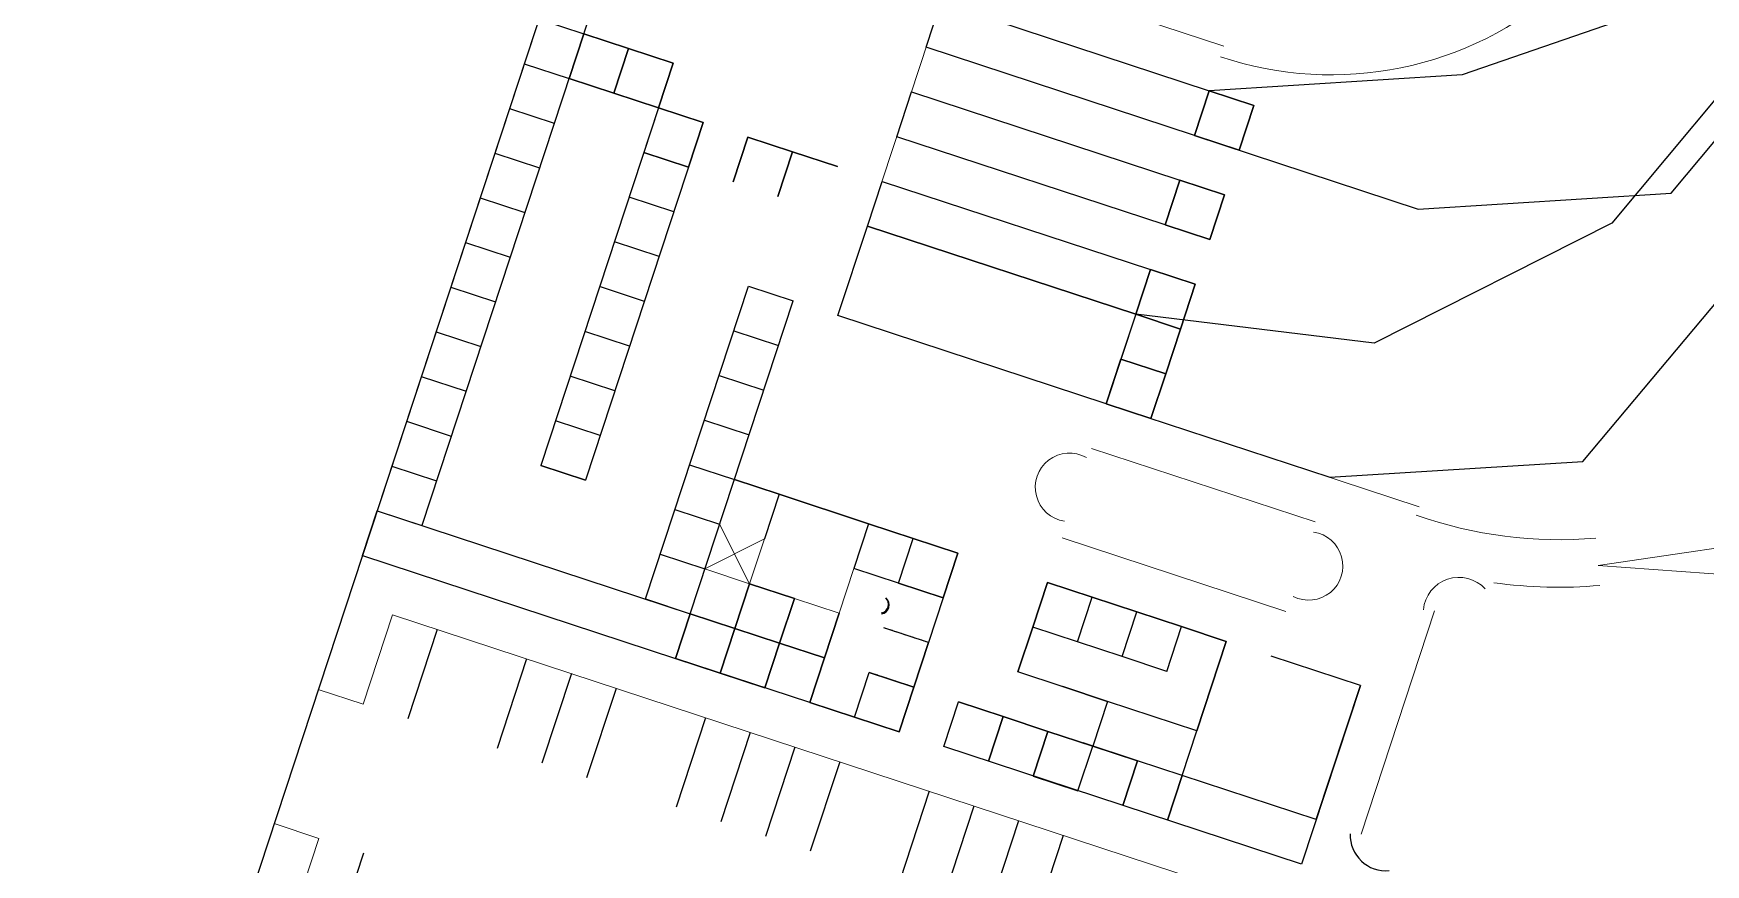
# Model space of a CAD drawing. Header units: metres. Extents: x 2 to 659295185, y -28 to 1124222152.
# Drawn here: x 654342.6 to 654412.9, y 1123579.4 to 1123614.4 of the extents above; entities that cross this region are included whole.
import ezdxf

# ---------------------------------------------------------------- set-up
doc = ezdxf.new("R2010")
doc.units = ezdxf.units.M
doc.header["$MEASUREMENT"] = 0
doc.linetypes.add('ACAD_ISO03W100', pattern=[30, 12, -18])
doc.linetypes.add('CENTER2', pattern=[1.125, 0.75, -0.125, 0.125, -0.125])
doc.layers.get('0').update_dxf_attribs({"linetype": 'CONTINUOUS'})
for name, color, linetype in [('000PAREDES', 2, 'CONTINUOUS'), ('Canal de Riego', 5, 'CONTINUOUS'), ('EJES', 7, 'CENTER2'), ('Estructura', 1, 'CONTINUOUS'), ('Gabetero', 8, 'CONTINUOUS'), ('PARED', 7, 'CONTINUOUS'), ('PUERTAS', 8, 'CONTINUOUS'), ('SANIT', 8, 'CONTINUOUS'), ('TABIQUE', 6, 'CONTINUOUS'), ('Textura', 8, 'CONTINUOUS'), ('TEXTURA PISO', 251, 'CONTINUOUS'), ('TRAMA-PISO', 8, 'CONTINUOUS'), ('Vista 1', 4, 'CONTINUOUS'), ('vista1', 3, 'CONTINUOUS')]:
    doc.layers.add(name, color=color, linetype=linetype)
doc.layers.add('acera', color=32, linetype='CONTINUOUS', lineweight=20)
doc.layers.add('muebles', color=9, linetype='CONTINUOUS', lineweight=0)

msp = doc.modelspace()

# ---------------------------------------------------------------- linework, layer by layer
for points in [[(654379.4631, 1123618.1782), (654383.8224, 1123631.4271), (654370.6589, 1123635.7582), (654356.4, 1123592.4213), (654369.5635, 1123588.0902)], [(654370.1822, 1123589.9707), (654374.5133, 1123603.1342)]]:
    msp.add_lwpolyline(points)
at = {"flags": 128}
for points in [[(654370.6589, 1123635.7582), (654357.0187, 1123594.3018)], [(654372.5394, 1123635.1395), (654358.8992, 1123593.683)], [(654363.8247, 1123614.9873), (654365.7052, 1123614.3685)], [(654363.8247, 1123614.9873), (654365.7052, 1123614.3685)], [(654365.7052, 1123614.3685), (654365.0865, 1123612.488)], [(654369.4662, 1123613.1311), (654367.5857, 1123613.7498)], [(654367.5857, 1123613.7498), (654369.4662, 1123613.1311)], [(654363.206, 1123613.1068), (654365.0865, 1123612.488)], [(654363.206, 1123613.1068), (654365.0865, 1123612.488)], [(654362.5873, 1123611.2263), (654364.4678, 1123610.6075)], [(654368.8475, 1123611.2506), (654363.8977, 1123596.2066)], [(654368.8475, 1123611.2506), (654363.8977, 1123596.2066)], [(654368.8475, 1123611.2506), (654363.8977, 1123596.2066)], [(654368.8475, 1123611.2506), (654370.728, 1123610.6319)], [(654370.728, 1123610.6319), (654365.7782, 1123595.5879)], [(654361.9685, 1123609.3458), (654363.849, 1123608.727)], [(654361.9685, 1123609.3458), (654363.849, 1123608.727)], [(654370.1093, 1123608.7514), (654368.2288, 1123609.3701)], [(654370.1093, 1123608.7514), (654368.2288, 1123609.3701)], [(654361.3498, 1123607.4653), (654363.2303, 1123606.8465)], [(654369.4905, 1123606.8709), (654367.61, 1123607.4896)], [(654369.4905, 1123606.8709), (654367.61, 1123607.4896)], [(654360.7311, 1123605.5848), (654362.6116, 1123604.966)], [(654360.7311, 1123605.5848), (654362.6116, 1123604.966)], [(654368.8718, 1123604.9904), (654366.9913, 1123605.6091)], [(654360.1124, 1123603.7043), (654361.9929, 1123603.0855)], [(654368.2531, 1123603.1099), (654366.3726, 1123603.7286)], [(654368.2531, 1123603.1099), (654366.3726, 1123603.7286)], [(654368.3017, 1123590.5894), (654372.6328, 1123603.7529)], [(654372.6328, 1123603.7529), (654374.5133, 1123603.1342)], [(654370.1822, 1123589.9707), (654374.5133, 1123603.1342)], [(654359.4936, 1123601.8238), (654361.3741, 1123601.205)], [(654359.4936, 1123601.8238), (654361.3741, 1123601.205)], [(654367.6344, 1123601.2294), (654365.7539, 1123601.8481)], [(654372.0141, 1123601.8724), (654373.8946, 1123601.2537)], [(654358.8749, 1123599.9433), (654360.7554, 1123599.3245)], [(654367.0156, 1123599.3489), (654365.1351, 1123599.9676)], [(654367.0156, 1123599.3489), (654365.1351, 1123599.9676)], [(654371.3954, 1123599.9919), (654373.2759, 1123599.3732)], [(654371.3954, 1123599.9919), (654373.2759, 1123599.3732)], [(654358.2562, 1123598.0628), (654360.1367, 1123597.444)], [(654358.2562, 1123598.0628), (654360.1367, 1123597.444)], [(654366.3969, 1123597.4684), (654364.5164, 1123598.0871)], [(654370.7766, 1123598.1114), (654372.6571, 1123597.4927)], [(654357.6374, 1123596.1823), (654359.5179, 1123595.5635)], [(654363.8977, 1123596.2066), (654365.7782, 1123595.5879)], [(654365.7782, 1123595.5879), (654363.8977, 1123596.2066)], [(654370.1579, 1123596.2309), (654372.0384, 1123595.6122)], [(654370.1579, 1123596.2309), (654372.0384, 1123595.6122)], [(654357.0187, 1123594.3018), (654370.1822, 1123589.9707)], [(654357.0187, 1123594.3018), (654358.8992, 1123593.683)], [(654369.5392, 1123594.3504), (654371.4197, 1123593.7317)], [(654368.9204, 1123592.4699), (654370.8009, 1123591.8512)], [(654368.9204, 1123592.4699), (654370.8009, 1123591.8512)], [(654368.3017, 1123590.5894), (654370.1822, 1123589.9707)], [(654369.5635, 1123588.0902), (654370.1822, 1123589.9707), (654369.5635, 1123588.0902), (654370.1822, 1123589.9707)], [(654380.2034, 1123588.7575), (654378.3229, 1123589.3763)], [(654380.2034, 1123588.7575), (654378.3229, 1123589.3763)], [(654380.2034, 1123588.7575), (654378.3229, 1123589.3763)], [(654379.5847, 1123586.877), (654377.7042, 1123587.4958)], [(654379.5847, 1123586.877), (654377.7042, 1123587.4958)], [(654379.5847, 1123586.877), (654377.7042, 1123587.4958)]]:
    msp.add_lwpolyline(points, dxfattribs=at)
for points in [[(654365.7052, 1123614.3685), (654365.0865, 1123612.488)], [(654365.0865, 1123612.488), (654365.7052, 1123614.3685)], [(654367.5857, 1123613.7498), (654366.967, 1123611.8693), (654365.0865, 1123612.488), (654365.7052, 1123614.3685)], [(654367.5857, 1123613.7498), (654365.7052, 1123614.3685), (654367.5857, 1123613.7498)], [(654367.5857, 1123613.7498), (654365.7052, 1123614.3685), (654367.5857, 1123613.7498)], [(654367.5857, 1123613.7498), (654366.967, 1123611.8693), (654367.5857, 1123613.7498)], [(654367.5857, 1123613.7498), (654366.967, 1123611.8693), (654367.5857, 1123613.7498), (654366.967, 1123611.8693), (654367.5857, 1123613.7498), (654366.967, 1123611.8693), (654367.5857, 1123613.7498)], [(654367.5857, 1123613.7498), (654366.967, 1123611.8693)], [(654366.967, 1123611.8693), (654367.5857, 1123613.7498)], [(654366.967, 1123611.8693), (654367.5857, 1123613.7498), (654366.967, 1123611.8693), (654367.5857, 1123613.7498)], [(654366.967, 1123611.8693), (654367.5857, 1123613.7498)], [(654367.5857, 1123613.7498), (654366.967, 1123611.8693), (654367.5857, 1123613.7498), (654366.967, 1123611.8693), (654367.5857, 1123613.7498)], [(654367.5857, 1123613.7498), (654366.967, 1123611.8693), (654367.5857, 1123613.7498)], [(654366.967, 1123611.8693), (654367.5857, 1123613.7498), (654366.967, 1123611.8693)], [(654366.967, 1123611.8693), (654367.5857, 1123613.7498), (654366.967, 1123611.8693), (654367.5857, 1123613.7498)], [(654366.967, 1123611.8693), (654367.5857, 1123613.7498), (654366.967, 1123611.8693)], [(654366.967, 1123611.8693), (654367.5857, 1123613.7498), (654366.967, 1123611.8693)], [(654367.5857, 1123613.7498), (654366.967, 1123611.8693), (654367.5857, 1123613.7498), (654366.967, 1123611.8693)], [(654367.5857, 1123613.7498), (654366.967, 1123611.8693), (654367.5857, 1123613.7498)], [(654366.967, 1123611.8693), (654367.5857, 1123613.7498)], [(654367.5857, 1123613.7498), (654366.967, 1123611.8693), (654367.5857, 1123613.7498)], [(654368.8475, 1123611.2506), (654369.4662, 1123613.1311)], [(654366.967, 1123611.8693), (654365.0865, 1123612.488), (654366.967, 1123611.8693)], [(654366.967, 1123611.8693), (654365.0865, 1123612.488), (654366.967, 1123611.8693)], [(654368.8475, 1123611.2506), (654366.967, 1123611.8693), (654368.8475, 1123611.2506)], [(654370.728, 1123610.6319), (654368.8475, 1123611.2506), (654368.2288, 1123609.3701), (654370.1093, 1123608.7514)], [(654370.1093, 1123608.7514), (654370.728, 1123610.6319)], [(654374.489, 1123609.3944), (654372.6085, 1123610.0131), (654371.9898, 1123608.1326), (654372.6085, 1123610.0131), (654371.9898, 1123608.1326), (654372.6085, 1123610.0131)], [(654372.6085, 1123610.0131), (654374.489, 1123609.3944)], [(654372.6085, 1123610.0131), (654374.489, 1123609.3944)], [(654372.6085, 1123610.0131), (654374.489, 1123609.3944)], [(654374.489, 1123609.3944), (654372.6085, 1123610.0131)], [(654374.489, 1123609.3944), (654372.6085, 1123610.0131)], [(654372.6085, 1123610.0131), (654374.489, 1123609.3944)], [(654374.489, 1123609.3944), (654372.6085, 1123610.0131)], [(654374.489, 1123609.3944), (654372.6085, 1123610.0131)], [(654374.489, 1123609.3944), (654372.6085, 1123610.0131)], [(654374.489, 1123609.3944), (654372.6085, 1123610.0131)], [(654368.2288, 1123609.3701), (654370.1093, 1123608.7514)], [(654373.8703, 1123607.5139), (654374.489, 1123609.3944)], [(654374.489, 1123609.3944), (654373.8703, 1123607.5139)], [(654373.8703, 1123607.5139), (654374.489, 1123609.3944)], [(654376.3695, 1123608.7757), (654374.489, 1123609.3944)], [(654374.489, 1123609.3944), (654376.3695, 1123608.7757)], [(654369.5635, 1123588.0902), (654370.1822, 1123589.9707)]]:
    msp.add_lwpolyline(points, close=True, dxfattribs=at)
for centre, radius, start, end in [((654378.1663, 1123590.3631), 0.3583, 279.0176, 49.053571), ((654378.1751, 1123590.3332), 0.375, 278.783613, 50.305384)]:
    msp.add_arc(centre, radius, start, end)
at = {"layer": '000PAREDES'}
msp.add_lwpolyline([(654356.4, 1123592.4213), (654307.436, 1123443.6054), (654111.6931, 1123508.0095), (654238.7295, 1123894.1102), (654434.4724, 1123829.7061), (654384.8897, 1123679.0097)], dxfattribs=at)
at = {"layer": 'acera'}
for points in [[(654400.8403, 1123594.472), (654376.3938, 1123602.5154), (654381.3436, 1123617.5594), (654392.6266, 1123613.8471)], [(654357.6618, 1123589.9221), (654357.043, 1123588.0416), (654356.4243, 1123586.1611), (654354.5438, 1123586.7798)], [(654352.6876, 1123581.1383), (654354.5681, 1123580.5196), (654353.9494, 1123578.6391), (654352.7119, 1123574.8781)]]:
    msp.add_lwpolyline(points, dxfattribs=at)
at = {"layer": 'acera', "flags": 128}
for points in [[(654387.0581, 1123596.9226), (654396.4606, 1123593.8289)], [(654385.8206, 1123593.1616), (654395.2231, 1123590.0679)], [(654408.3623, 1123591.997), (654417.1218, 1123593.2831)], [(654408.3623, 1123591.997), (654416.503, 1123591.4026)], [(654373.9432, 1123588.7332), (654374.5619, 1123590.6137)], [(654373.9432, 1123588.7332), (654374.5619, 1123590.6137)], [(654374.5619, 1123590.6137), (654376.4424, 1123589.995)], [(654374.5619, 1123590.6137), (654376.4424, 1123589.995)], [(654374.5619, 1123590.6137), (654376.4424, 1123589.995)], [(654374.5619, 1123590.6137), (654376.4424, 1123589.995)], [(654398.3897, 1123580.6897), (654401.4833, 1123590.0922)], [(654431.0867, 1123565.7635), (654357.6618, 1123589.9221)], [(654373.9432, 1123588.7332), (654375.8237, 1123588.1145)], [(654373.9432, 1123588.7332), (654375.8237, 1123588.1145)], [(654373.9432, 1123588.7332), (654375.8237, 1123588.1145)]]:
    msp.add_lwpolyline(points, dxfattribs=at)
at = {"layer": 'acera'}
for centre, radius, start, end in [((654397.1396, 1123627.271), 14.6323, 251.418213, 72.122352), ((654386.1299, 1123595.288), 1.4386, 60.409623, 261.725654), ((654406.717, 1123611.0835), 18, 250.517573, 274.926827), ((654396.1888, 1123591.9783), 1.4386, 243.184501, 81.644775), ((654402.5089, 1123589.9993), 1.5, 42.591066, 174.822753), ((654406.717, 1123611.0835), 20, 262.109255, 274.926827)]:
    msp.add_arc(centre, radius, start, end, dxfattribs=at)
at = {"layer": 'Canal de Riego'}
for points in [[(654365.7052, 1123614.3685), (654365.0865, 1123612.488)], [(654376.3695, 1123608.7757), (654374.489, 1123609.3944)]]:
    msp.add_lwpolyline(points, dxfattribs=at)
at = {"layer": 'EJES', "linetype": 'ACAD_ISO03W100', "ltscale": 0.002, "flags": 128}
for points in [[(654380.2034, 1123588.7575), (654378.3229, 1123589.3763)], [(654379.5847, 1123586.877), (654377.7042, 1123587.4958)]]:
    msp.add_lwpolyline(points, dxfattribs=at)
at = {"layer": 'Estructura', "flags": 128}
for points in [[(654356.4, 1123592.4213), (654357.0187, 1123594.3018)], [(654380.8222, 1123590.638), (654378.9417, 1123591.2568)], [(654388.9629, 1123590.0436), (654387.0824, 1123590.6623)], [(654369.5635, 1123588.0902), (654370.1822, 1123589.9707)], [(654372.0627, 1123589.3519), (654371.444, 1123587.4714)], [(654375.8237, 1123588.1145), (654375.205, 1123586.234)], [(654379.5847, 1123586.877), (654378.966, 1123584.9965), (654377.0855, 1123585.6153), (654377.7042, 1123587.4958), (654379.5847, 1123586.877)], [(654387.7254, 1123586.2826), (654385.8449, 1123586.9013)], [(654382.727, 1123583.7591), (654383.3457, 1123585.6396)], [(654386.488, 1123582.5216), (654387.1067, 1123584.4021), (654385.2262, 1123585.0208), (654384.6075, 1123583.1403), (654386.488, 1123582.5216)], [(654390.249, 1123581.2842), (654390.8677, 1123583.1646)]]:
    msp.add_lwpolyline(points, close=True, dxfattribs=at)
for points in [[(654377.0855, 1123585.6153), (654378.966, 1123584.9965), (654379.5847, 1123586.877)], [(654384.6075, 1123583.1403), (654386.488, 1123582.5216), (654387.1067, 1123584.4021)]]:
    msp.add_lwpolyline(points, dxfattribs=at)
at = {"layer": 'Gabetero', "linetype": 'ACAD_ISO03W100', "ltscale": 0.2}
for points in [[(654390.8434, 1123589.4249), (654392.7239, 1123588.8061)], [(654388.9872, 1123583.7834), (654383.3457, 1123585.6396)]]:
    msp.add_lwpolyline(points, dxfattribs=at)
at = {"layer": 'muebles', "flags": 128}
for points in [[(654375.7994, 1123594.3747), (654377.6799, 1123593.756), (654375.7994, 1123594.3747), (654377.6799, 1123593.756)], [(654371.4197, 1123593.7317), (654370.8009, 1123591.8512), (654373.3002, 1123593.1129), (654372.6814, 1123591.2324)], [(654376.4424, 1123589.995), (654377.0612, 1123591.8755)]]:
    msp.add_lwpolyline(points, dxfattribs=at)
for points in [[(654371.4197, 1123593.7317), (654370.8009, 1123591.8512), (654371.4197, 1123593.7317), (654370.8009, 1123591.8512), (654371.4197, 1123593.7317), (654370.8009, 1123591.8512), (654371.4197, 1123593.7317), (654370.8009, 1123591.8512), (654371.4197, 1123593.7317)], [(654371.4197, 1123593.7317), (654370.8009, 1123591.8512), (654371.4197, 1123593.7317), (654370.8009, 1123591.8512), (654371.4197, 1123593.7317), (654370.8009, 1123591.8512), (654371.4197, 1123593.7317), (654370.8009, 1123591.8512), (654371.4197, 1123593.7317), (654370.8009, 1123591.8512), (654371.4197, 1123593.7317), (654370.8009, 1123591.8512), (654371.4197, 1123593.7317)], [(654371.4197, 1123593.7317), (654370.8009, 1123591.8512), (654371.4197, 1123593.7317)], [(654371.4197, 1123593.7317), (654370.8009, 1123591.8512), (654371.4197, 1123593.7317), (654370.8009, 1123591.8512), (654371.4197, 1123593.7317), (654370.8009, 1123591.8512), (654371.4197, 1123593.7317), (654370.8009, 1123591.8512), (654371.4197, 1123593.7317)], [(654372.6814, 1123591.2324), (654370.8009, 1123591.8512), (654371.4197, 1123593.7317), (654372.6814, 1123591.2324)], [(654379.5604, 1123593.1373), (654378.9417, 1123591.2568)], [(654372.6814, 1123591.2324), (654374.5619, 1123590.6137)]]:
    msp.add_lwpolyline(points, close=True, dxfattribs=at)
at = {"layer": 'PARED', "flags": 128}
for points in [[(654373.9189, 1123594.9934), (654372.0384, 1123595.6122)], [(654372.0384, 1123595.6122), (654373.9189, 1123594.9934)], [(654373.9189, 1123594.9934), (654373.3002, 1123593.1129)], [(654373.9189, 1123594.9934), (654373.3002, 1123593.1129)], [(654377.6799, 1123593.756), (654377.0612, 1123591.8755)], [(654377.6799, 1123593.756), (654377.0612, 1123591.8755)], [(654378.9417, 1123591.2568), (654377.0612, 1123591.8755)], [(654378.9417, 1123591.2568), (654377.0612, 1123591.8755)], [(654372.0627, 1123589.3519), (654372.6814, 1123591.2324)], [(654372.0627, 1123589.3519), (654372.6814, 1123591.2324)], [(654372.6814, 1123591.2324), (654374.5619, 1123590.6137)], [(654372.6814, 1123591.2324), (654374.5619, 1123590.6137)], [(654380.8222, 1123590.638), (654378.9417, 1123591.2568)], [(654380.8222, 1123590.638), (654378.9417, 1123591.2568)], [(654390.8434, 1123589.4249), (654385.2019, 1123591.2811)], [(654385.2019, 1123591.2811), (654390.8434, 1123589.4249)], [(654374.5619, 1123590.6137), (654373.9432, 1123588.7332)], [(654374.5619, 1123590.6137), (654373.9432, 1123588.7332)], [(654380.8222, 1123590.638), (654380.2034, 1123588.7575)], [(654380.8222, 1123590.638), (654380.2034, 1123588.7575)], [(654370.1822, 1123589.9707), (654372.0627, 1123589.3519)], [(654376.4424, 1123589.995), (654375.8237, 1123588.1145)], [(654376.4424, 1123589.995), (654375.8237, 1123588.1145)], [(654371.444, 1123587.4714), (654372.0627, 1123589.3519)], [(654372.0627, 1123589.3519), (654371.444, 1123587.4714)], [(654372.0627, 1123589.3519), (654371.444, 1123587.4714)], [(654372.0627, 1123589.3519), (654373.9432, 1123588.7332)], [(654373.9432, 1123588.7332), (654373.3245, 1123586.8527)], [(654373.9432, 1123588.7332), (654375.8237, 1123588.1145)], [(654390.8677, 1123583.1646), (654392.7239, 1123588.8061)], [(654392.7239, 1123588.8061), (654391.4864, 1123585.0451)], [(654375.205, 1123586.234), (654369.5635, 1123588.0902)], [(654398.3654, 1123586.95), (654394.6044, 1123588.1874)], [(654398.3654, 1123586.95), (654394.6044, 1123588.1874)], [(654387.7254, 1123586.2826), (654383.9644, 1123587.5201)], [(654387.7254, 1123586.2826), (654383.9644, 1123587.5201)], [(654378.966, 1123584.9965), (654379.5847, 1123586.877)], [(654379.5847, 1123586.877), (654378.966, 1123584.9965)], [(654398.3654, 1123586.95), (654395.8905, 1123579.428)], [(654396.5092, 1123581.3085), (654398.3654, 1123586.95)], [(654380.8465, 1123584.3778), (654381.4652, 1123586.2583)], [(654383.3457, 1123585.6396), (654381.4652, 1123586.2583)], [(654383.3457, 1123585.6396), (654381.4652, 1123586.2583)], [(654383.3457, 1123585.6396), (654381.4652, 1123586.2583)], [(654389.6059, 1123585.6639), (654387.7254, 1123586.2826)], [(654391.4864, 1123585.0451), (654387.7254, 1123586.2826)], [(654378.966, 1123584.9965), (654377.0855, 1123585.6153)], [(654377.0855, 1123585.6153), (654378.966, 1123584.9965)], [(654385.2262, 1123585.0208), (654383.3457, 1123585.6396)], [(654391.4864, 1123585.0451), (654389.6059, 1123585.6639)], [(654385.2262, 1123585.0208), (654387.1067, 1123584.4021)], [(654390.8677, 1123583.1646), (654391.4864, 1123585.0451)], [(654395.8905, 1123579.428), (654380.8465, 1123584.3778)], [(654388.9872, 1123583.7834), (654387.1067, 1123584.4021)], [(654390.8677, 1123583.1646), (654388.9872, 1123583.7834)], [(654396.5092, 1123581.3085), (654390.8677, 1123583.1646)]]:
    msp.add_lwpolyline(points, dxfattribs=at)
at = {"layer": 'PARED'}
for points in [[(654373.9189, 1123594.9934), (654377.6799, 1123593.756)], [(654377.6799, 1123593.756), (654373.9189, 1123594.9934)]]:
    msp.add_lwpolyline(points, dxfattribs=at)
at = {"layer": 'PUERTAS', "flags": 128}
for points in [[(654384.5832, 1123589.4006), (654383.9644, 1123587.5201)], [(654384.5832, 1123589.4006), (654383.9644, 1123587.5201), (654384.5832, 1123589.4006), (654383.9644, 1123587.5201), (654384.5832, 1123589.4006), (654383.9644, 1123587.5201), (654384.5832, 1123589.4006), (654383.9644, 1123587.5201), (654384.5832, 1123589.4006), (654383.9644, 1123587.5201), (654384.5832, 1123589.4006), (654383.9644, 1123587.5201), (654384.5832, 1123589.4006), (654383.9644, 1123587.5201), (654384.5832, 1123589.4006), (654383.9644, 1123587.5201), (654384.5832, 1123589.4006), (654383.9644, 1123587.5201), (654384.5832, 1123589.4006)], [(654383.9644, 1123587.5201), (654384.5832, 1123589.4006), (654383.9644, 1123587.5201), (654384.5832, 1123589.4006), (654383.9644, 1123587.5201), (654384.5832, 1123589.4006), (654383.9644, 1123587.5201), (654384.5832, 1123589.4006), (654383.9644, 1123587.5201), (654384.5832, 1123589.4006), (654383.9644, 1123587.5201), (654384.5832, 1123589.4006), (654383.9644, 1123587.5201), (654384.5832, 1123589.4006), (654383.9644, 1123587.5201), (654384.5832, 1123589.4006), (654383.9644, 1123587.5201), (654384.5832, 1123589.4006)], [(654384.5832, 1123589.4006), (654383.9644, 1123587.5201), (654384.5832, 1123589.4006)]]:
    msp.add_lwpolyline(points, close=True, dxfattribs=at)
for points in [[(654387.7254, 1123586.2826), (654387.1067, 1123584.4021)], [(654385.2262, 1123585.0208), (654383.3457, 1123585.6396)]]:
    msp.add_lwpolyline(points, dxfattribs=at)
at = {"layer": 'SANIT', "flags": 128}
for points in [[(654384.5832, 1123589.4006), (654385.2019, 1123591.2811)], [(654386.4637, 1123588.7818), (654387.0824, 1123590.6623)], [(654386.4637, 1123588.7818), (654387.0824, 1123590.6623)], [(654386.4637, 1123588.7818), (654384.5832, 1123589.4006)], [(654388.3442, 1123588.1631), (654388.9629, 1123590.0436)], [(654388.3442, 1123588.1631), (654388.9629, 1123590.0436)], [(654390.2247, 1123587.5444), (654390.8434, 1123589.4249)], [(654388.3442, 1123588.1631), (654386.4637, 1123588.7818)], [(654392.7239, 1123588.8061), (654391.4864, 1123585.0451)], [(654390.2247, 1123587.5444), (654388.3442, 1123588.1631)], [(654385.2262, 1123585.0208), (654384.6075, 1123583.1403), (654385.2262, 1123585.0208), (654384.6075, 1123583.1403)], [(654388.9872, 1123583.7834), (654388.3685, 1123581.9029), (654388.9872, 1123583.7834), (654388.3685, 1123581.9029)], [(654390.8677, 1123583.1646), (654390.249, 1123581.2842), (654390.8677, 1123583.1646), (654390.249, 1123581.2842)]]:
    msp.add_lwpolyline(points, dxfattribs=at)
at = {"layer": 'TABIQUE', "flags": 128}
for points in [[(654389.6059, 1123585.6639), (654387.7254, 1123586.2826)], [(654383.3457, 1123585.6396), (654385.2262, 1123585.0208)], [(654387.1067, 1123584.4021), (654388.9872, 1123583.7834)], [(654390.8677, 1123583.1646), (654388.9872, 1123583.7834)], [(654390.8677, 1123583.1646), (654388.9872, 1123583.7834)]]:
    msp.add_lwpolyline(points, dxfattribs=at)
at = {"layer": 'Textura'}
for points in [[(654400.7917, 1123606.9924), (654411.4316, 1123607.6598), (654418.3144, 1123615.9103), (654422.6455, 1123629.0738), (654420.765, 1123629.6925), (654418.9088, 1123624.051), (654412.0542, 1123615.886), (654402.6479, 1123612.6339), (654392.0079, 1123611.9666), (654391.3892, 1123610.0861)], [(654397.0793, 1123595.7094), (654407.7193, 1123596.3768), (654414.5739, 1123604.5418), (654418.9331, 1123617.7908), (654417.0526, 1123618.4095), (654415.8152, 1123614.6485), (654408.9324, 1123606.398), (654398.9355, 1123601.3509), (654388.9143, 1123602.5641), (654387.6768, 1123598.8031)]]:
    msp.add_lwpolyline(points, close=True, dxfattribs=at)
at = {"layer": 'Textura', "flags": 128}
for points in [[(654385.2019, 1123591.2811), (654384.5832, 1123589.4006)], [(654369.5635, 1123588.0902), (654371.444, 1123587.4714)], [(654371.444, 1123587.4714), (654373.3245, 1123586.8527)], [(654375.205, 1123586.234), (654377.0855, 1123585.6153)]]:
    msp.add_lwpolyline(points, dxfattribs=at)
at = {"layer": 'Textura'}
msp.add_lwpolyline([(654374.5619, 1123590.6137), (654373.9432, 1123588.7332), (654375.8237, 1123588.1145), (654376.4424, 1123589.995)], dxfattribs=at)
at = {"layer": 'TEXTURA PISO', "flags": 128}
for points in [[(654380.7249, 1123615.6789), (654392.0079, 1123611.9666), (654391.3892, 1123610.0861), (654380.1062, 1123613.7984)], [(654379.4875, 1123611.9179), (654390.7705, 1123608.2056), (654390.1517, 1123606.3251), (654378.8687, 1123610.0374)], [(654391.3892, 1123610.0861), (654392.0079, 1123611.9666), (654391.3892, 1123610.0861)], [(654392.0079, 1123611.9666), (654391.3892, 1123610.0861), (654392.0079, 1123611.9666)], [(654393.8884, 1123611.3478), (654392.0079, 1123611.9666)], [(654392.0079, 1123611.9666), (654393.8884, 1123611.3478), (654392.0079, 1123611.9666)], [(654393.2697, 1123609.4673), (654393.8884, 1123611.3478)], [(654393.8884, 1123611.3478), (654393.2697, 1123609.4673), (654393.8884, 1123611.3478), (654393.2697, 1123609.4673), (654393.8884, 1123611.3478), (654393.2697, 1123609.4673), (654393.8884, 1123611.3478), (654393.2697, 1123609.4673), (654393.8884, 1123611.3478), (654393.2697, 1123609.4673), (654393.8884, 1123611.3478), (654393.2697, 1123609.4673), (654393.8884, 1123611.3478)], [(654393.8884, 1123611.3478), (654393.2697, 1123609.4673)], [(654391.3892, 1123610.0861), (654393.2697, 1123609.4673), (654391.3892, 1123610.0861)], [(654378.25, 1123608.1569), (654389.533, 1123604.4446), (654388.9143, 1123602.5641), (654377.6313, 1123606.2764)], [(654390.7705, 1123608.2056), (654390.1517, 1123606.3251), (654390.7705, 1123608.2056)], [(654392.651, 1123607.5868), (654390.7705, 1123608.2056)], [(654390.7705, 1123608.2056), (654392.651, 1123607.5868), (654390.7705, 1123608.2056)], [(654392.651, 1123607.5868), (654392.0322, 1123605.7063), (654392.651, 1123607.5868)], [(654392.0322, 1123605.7063), (654392.651, 1123607.5868)], [(654392.651, 1123607.5868), (654392.0322, 1123605.7063), (654392.651, 1123607.5868), (654392.0322, 1123605.7063), (654392.651, 1123607.5868), (654392.0322, 1123605.7063), (654392.651, 1123607.5868), (654392.0322, 1123605.7063), (654392.651, 1123607.5868), (654392.0322, 1123605.7063), (654392.651, 1123607.5868), (654392.0322, 1123605.7063), (654392.651, 1123607.5868)], [(654392.651, 1123607.5868), (654392.0322, 1123605.7063)], [(654377.6313, 1123606.2764), (654388.9143, 1123602.5641), (654387.6768, 1123598.8031), (654376.3938, 1123602.5154)], [(654390.1517, 1123606.3251), (654392.0322, 1123605.7063), (654390.1517, 1123606.3251)], [(654389.533, 1123604.4446), (654388.9143, 1123602.5641)], [(654389.533, 1123604.4446), (654388.9143, 1123602.5641), (654389.533, 1123604.4446)], [(654391.4135, 1123603.8258), (654389.533, 1123604.4446)], [(654389.533, 1123604.4446), (654391.4135, 1123603.8258), (654389.533, 1123604.4446)], [(654391.4135, 1123603.8258), (654390.7948, 1123601.9453), (654391.4135, 1123603.8258)], [(654391.4135, 1123603.8258), (654390.7948, 1123601.9453)], [(654391.4135, 1123603.8258), (654390.7948, 1123601.9453)], [(654388.9143, 1123602.5641), (654390.7948, 1123601.9453), (654388.9143, 1123602.5641)], [(654390.176, 1123600.0648), (654390.7948, 1123601.9453), (654390.176, 1123600.0648)], [(654390.7948, 1123601.9453), (654390.176, 1123600.0648), (654390.7948, 1123601.9453), (654390.176, 1123600.0648), (654390.7948, 1123601.9453)], [(654390.7948, 1123601.9453), (654390.176, 1123600.0648), (654390.7948, 1123601.9453), (654390.176, 1123600.0648), (654390.7948, 1123601.9453)], [(654390.7948, 1123601.9453), (654390.176, 1123600.0648), (654390.7948, 1123601.9453)], [(654389.5573, 1123598.1843), (654390.176, 1123600.0648), (654388.2955, 1123600.6836), (654387.6768, 1123598.8031)], [(654388.2955, 1123600.6836), (654387.6768, 1123598.8031)], [(654389.5573, 1123598.1843), (654390.176, 1123600.0648), (654389.5573, 1123598.1843)], [(654389.5573, 1123598.1843), (654390.176, 1123600.0648)], [(654390.176, 1123600.0648), (654389.5573, 1123598.1843), (654390.176, 1123600.0648)], [(654390.176, 1123600.0648), (654389.5573, 1123598.1843), (654390.176, 1123600.0648), (654389.5573, 1123598.1843), (654390.176, 1123600.0648)], [(654390.176, 1123600.0648), (654389.5573, 1123598.1843), (654390.176, 1123600.0648)], [(654390.176, 1123600.0648), (654389.5573, 1123598.1843)], [(654387.6768, 1123598.8031), (654389.5573, 1123598.1843), (654387.6768, 1123598.8031)]]:
    msp.add_lwpolyline(points, close=True, dxfattribs=at)
for points in [[(654393.2697, 1123609.4673), (654391.3892, 1123610.0861), (654392.0079, 1123611.9666)], [(654391.3892, 1123610.0861), (654393.2697, 1123609.4673), (654393.8884, 1123611.3478)], [(654392.0322, 1123605.7063), (654390.1517, 1123606.3251), (654392.0322, 1123605.7063), (654392.651, 1123607.5868)], [(654388.9143, 1123602.5641), (654390.7948, 1123601.9453), (654391.4135, 1123603.8258)], [(654391.4135, 1123603.8258), (654390.7948, 1123601.9453)], [(654388.9143, 1123602.5641), (654390.7948, 1123601.9453), (654388.9143, 1123602.5641), (654388.2955, 1123600.6836), (654390.176, 1123600.0648), (654390.7948, 1123601.9453), (654390.176, 1123600.0648), (654390.7948, 1123601.9453), (654390.176, 1123600.0648), (654390.7948, 1123601.9453), (654390.176, 1123600.0648), (654390.7948, 1123601.9453), (654390.176, 1123600.0648), (654390.7948, 1123601.9453), (654390.176, 1123600.0648), (654390.7948, 1123601.9453), (654390.176, 1123600.0648), (654390.7948, 1123601.9453), (654390.176, 1123600.0648), (654390.7948, 1123601.9453)], [(654388.9143, 1123602.5641), (654390.7948, 1123601.9453)], [(654389.5573, 1123598.1843), (654390.176, 1123600.0648), (654388.2955, 1123600.6836), (654387.6768, 1123598.8031)]]:
    msp.add_lwpolyline(points, dxfattribs=at)
at = {"layer": 'TEXTURA PISO'}
msp.add_lwpolyline([(654372.6814, 1123591.2324), (654372.0627, 1123589.3519), (654373.9432, 1123588.7332), (654374.5619, 1123590.6137)], close=True, dxfattribs=at)
for points in [[(654359.5422, 1123589.3033), (654358.3048, 1123585.5423)], [(654363.3032, 1123588.0659), (654362.0658, 1123584.3049)], [(654365.1837, 1123587.4471), (654363.9463, 1123583.6861)], [(654367.0642, 1123586.8284), (654365.8268, 1123583.0674)], [(654370.8252, 1123585.5909), (654369.5878, 1123581.8299)], [(654372.7057, 1123584.9722), (654371.4683, 1123581.2112)], [(654374.5862, 1123584.3535), (654373.3488, 1123580.5925)], [(654376.4667, 1123583.7348), (654375.2293, 1123579.9738)], [(654380.2277, 1123582.4973), (654378.9903, 1123578.7363)], [(654382.1082, 1123581.8786), (654380.8708, 1123578.1176)], [(654383.9887, 1123581.2598), (654382.7513, 1123577.4988)], [(654385.8692, 1123580.6411), (654384.6318, 1123576.8801)], [(654356.4486, 1123579.9008), (654354.5924, 1123574.2593)]]:
    msp.add_lwpolyline(points, dxfattribs=at)
at = {"layer": 'TRAMA-PISO', "flags": 128}
for points in [[(654379.5604, 1123593.1373), (654377.6799, 1123593.756)], [(654381.4409, 1123592.5185), (654379.5604, 1123593.1373)], [(654381.4409, 1123592.5185), (654380.8222, 1123590.638)], [(654390.8434, 1123589.4249), (654392.7239, 1123588.8061)], [(654381.4652, 1123586.2583), (654383.3457, 1123585.6396)], [(654383.3457, 1123585.6396), (654381.4652, 1123586.2583)]]:
    msp.add_lwpolyline(points, dxfattribs=at)
at = {"layer": 'Vista 1', "flags": 128}
for points in [[(654377.6799, 1123593.756), (654379.5604, 1123593.1373)], [(654377.6799, 1123593.756), (654381.4409, 1123592.5185)], [(654377.6799, 1123593.756), (654379.5604, 1123593.1373)], [(654378.9417, 1123591.2568), (654379.5604, 1123593.1373)], [(654381.4409, 1123592.5185), (654379.5604, 1123593.1373)], [(654380.8222, 1123590.638), (654381.4409, 1123592.5185)], [(654380.8222, 1123590.638), (654381.4409, 1123592.5185)], [(654380.8222, 1123590.638), (654378.9417, 1123591.2568)], [(654375.8237, 1123588.1145), (654373.9432, 1123588.7332)], [(654380.2034, 1123588.7575), (654379.5847, 1123586.877)]]:
    msp.add_lwpolyline(points, dxfattribs=at)
at = {"layer": 'Vista 1'}
for points in [[(654381.4409, 1123592.5185), (654379.5604, 1123593.1373)], [(654381.4409, 1123592.5185), (654379.5604, 1123593.1373)], [(654384.5832, 1123589.4006), (654385.2019, 1123591.2811)], [(654369.5635, 1123588.0902), (654370.1822, 1123589.9707)], [(654369.5635, 1123588.0902), (654370.1822, 1123589.9707)], [(654392.7239, 1123588.8061), (654390.8434, 1123589.4249)], [(654371.444, 1123587.4714), (654372.0627, 1123589.3519)], [(654371.444, 1123587.4714), (654372.0627, 1123589.3519)], [(654372.0627, 1123589.3519), (654371.444, 1123587.4714)], [(654373.9432, 1123588.7332), (654373.3245, 1123586.8527)], [(654379.5847, 1123586.877), (654380.2034, 1123588.7575)], [(654377.0855, 1123585.6153), (654375.205, 1123586.234)]]:
    msp.add_lwpolyline(points, dxfattribs=at)
for points in [[(654369.5635, 1123588.0902), (654371.444, 1123587.4714), (654372.0627, 1123589.3519), (654370.1822, 1123589.9707)], [(654371.444, 1123587.4714), (654373.3245, 1123586.8527), (654373.9432, 1123588.7332), (654372.0627, 1123589.3519)], [(654371.444, 1123587.4714), (654372.0627, 1123589.3519)], [(654373.3245, 1123586.8527), (654373.9432, 1123588.7332)]]:
    msp.add_lwpolyline(points, close=True, dxfattribs=at)
at = {"layer": 'vista1'}
msp.add_ellipse((654399.4341, 1123580.654), major_axis=(-1.4249, 0.4688), ratio=1, start_param=0.2836826, end_param=1.9766909, dxfattribs=at)

doc.saveas('drawing.dxf')
